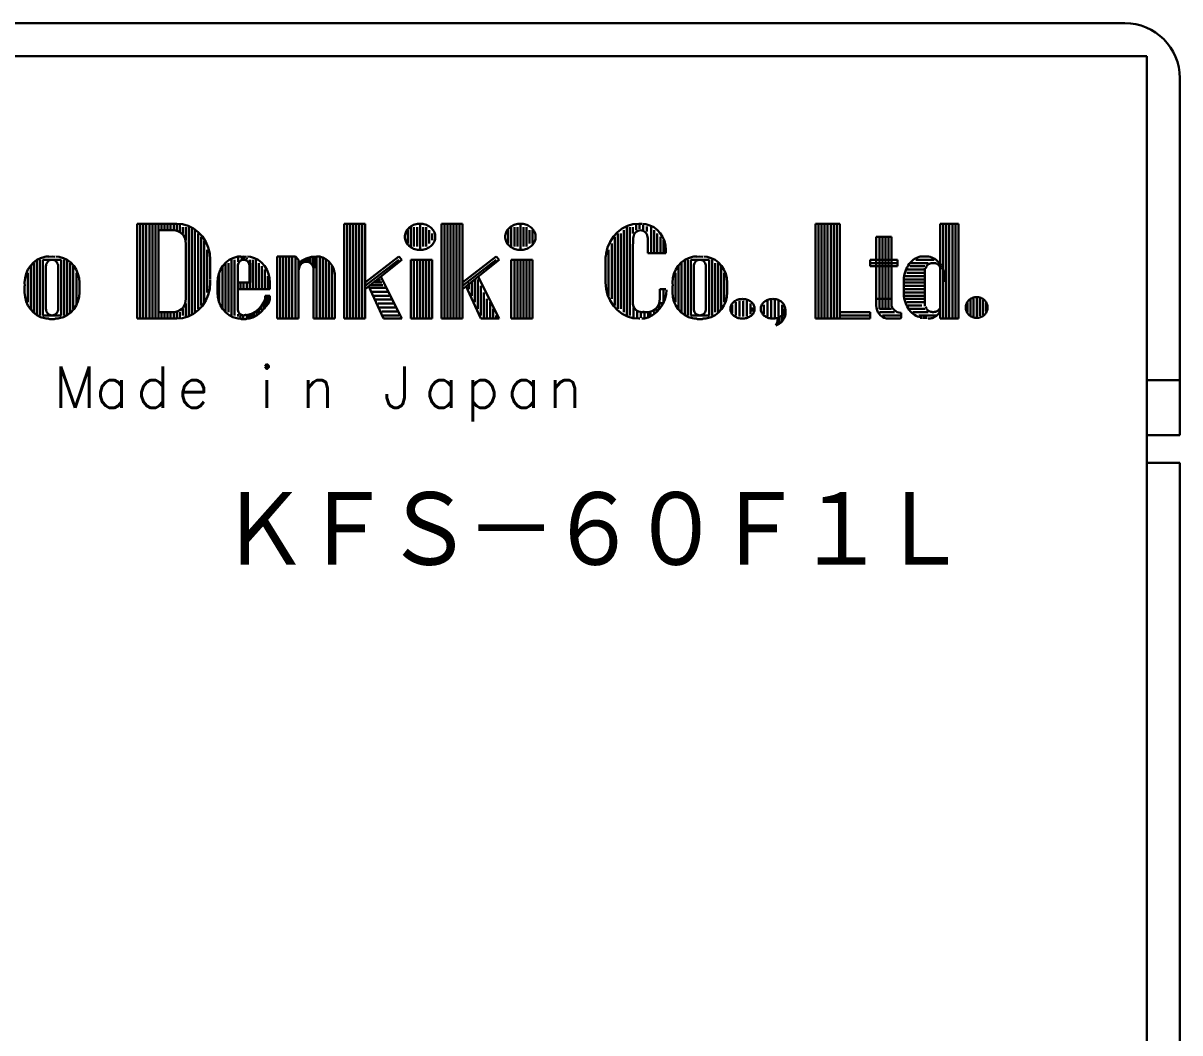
# Model space of a CAD drawing. Header units: millimetres. Extents: x 239 to 954, y 207 to 627.
# Drawn here: x 356.54 to 398.66, y 361.8 to 398.55 of the extents above; entities that cross this region are included whole.
import ezdxf

# ---------------------------------------------------------------- set-up
doc = ezdxf.new("R2010")
doc.units = ezdxf.units.MM
doc.layers.get('0').update_dxf_attribs({"lineweight": 30})
doc.styles.add('BIGFONT', font='txt.shx', dxfattribs={"bigfont": 'bigfont'})
doc.styles.get("Standard").update_dxf_attribs({"font": 'txt', "bigfont": 'extfont2.shx'})

# ---------------------------------------------------------------- blocks, each defined once
blk = doc.blocks.new('A$C21952419')
for p, q in [((2, 130), (158, 130)), ((1.2, 128.8), (158.8, 128.8)), ((158.8, 128.8), (158.8, 114)), ((160, 128), (160, 115)), ((122.0321, 122.6979), (122.8074, 122.6979)), ((122.0321, 119.2456), (122.0321, 122.6979)), ((122.1428, 122.6979), (122.1428, 119.2456)), ((122.2536, 122.6979), (122.2536, 119.2456)), ((122.3643, 122.6979), (122.3643, 119.2456)), ((122.4751, 122.6979), (122.4751, 119.2456)), ((122.5858, 122.6979), (122.5858, 119.2456)), ((122.6966, 122.6979), (122.6966, 119.2456)), ((122.8074, 122.6979), (122.8074, 119.2456)), ((122.8074, 122.6979), (123.3611, 122.6979)), ((122.9181, 122.6979), (122.9181, 122.4598)), ((123.0289, 122.6979), (123.0289, 122.4598)), ((123.1396, 122.6979), (123.1396, 122.4598)), ((123.2504, 122.6979), (123.2504, 122.4598)), ((123.339, 122.6979), (123.3833, 122.6979)), ((123.3611, 122.6979), (123.3611, 122.4598)), ((123.3833, 122.6979), (123.4055, 122.6979)), ((123.4719, 122.6979), (123.4719, 122.4598)), ((123.5827, 122.6503), (123.5827, 122.4122)), ((123.6934, 122.5789), (123.6934, 122.3408)), ((123.8042, 122.5789), (123.8042, 122.1027)), ((123.9149, 122.5789), (123.9149, 119.3646)), ((129.5636, 122.6979), (130.3389, 122.6979)), ((129.5636, 119.2456), (129.5636, 122.6979)), ((129.6744, 122.6979), (129.6744, 119.2456)), ((129.7851, 122.6979), (129.7851, 119.2456)), ((129.8959, 122.6979), (129.8959, 119.2456)), ((130.0066, 122.6979), (130.0066, 119.2456)), ((130.1174, 122.6979), (130.1174, 119.2456)), ((130.1174, 122.6979), (130.1174, 119.2456)), ((130.2281, 122.6979), (130.2281, 119.2456)), ((130.3389, 122.6979), (130.3389, 119.2456)), ((132.0003, 122.5789), (132.0003, 121.8646)), ((132.111, 122.5789), (132.111, 121.8646)), ((132.2218, 122.5789), (132.2218, 121.8646)), ((132.3325, 122.6979), (132.3325, 121.7455)), ((132.4433, 122.5789), (132.4433, 121.8646)), ((132.5541, 122.5789), (132.5541, 121.8646)), ((133.1079, 122.6979), (133.8832, 122.6979)), ((133.1079, 119.2456), (133.1079, 122.6979)), ((133.2186, 122.6979), (133.2186, 119.2456)), ((133.3294, 122.6979), (133.3294, 119.2456)), ((133.4401, 122.6979), (133.4401, 119.2456)), ((133.5509, 122.6979), (133.5509, 119.2456)), ((133.6616, 122.6979), (133.6616, 119.2456)), ((133.7724, 122.6979), (133.7724, 119.2456)), ((133.8832, 122.6979), (133.8832, 119.2456)), ((135.6553, 122.5789), (135.6553, 121.8646)), ((135.766, 122.5789), (135.766, 121.8646)), ((135.8768, 122.5789), (135.8768, 121.8646)), ((135.9876, 122.6979), (135.9876, 121.7455)), ((136.0983, 122.5789), (136.0983, 121.8646)), ((136.2091, 122.5789), (136.2091, 121.8646)), ((139.8641, 122.5789), (139.8641, 119.3646)), ((139.9749, 122.5789), (139.9749, 119.3646)), ((140.0856, 122.5789), (140.0856, 122.3408)), ((140.1964, 122.6503), (140.1964, 122.4598)), ((140.2952, 122.6979), (140.4049, 122.6979)), ((140.3293, 122.6503), (140.3293, 122.5074)), ((140.4622, 122.6503), (140.4622, 122.4598)), ((140.5951, 122.6027), (140.5951, 122.4122)), ((140.7502, 122.5789), (140.7502, 121.6265)), ((146.7311, 122.6979), (147.6172, 122.6979)), ((146.7311, 119.2456), (146.7311, 122.6979)), ((146.8419, 122.6979), (146.8419, 119.2456)), ((146.9526, 122.6979), (146.9526, 119.2456)), ((147.0634, 122.6979), (147.0634, 119.2456)), ((147.1741, 122.6979), (147.1741, 119.2456)), ((147.2849, 122.6979), (147.2849, 119.2456)), ((147.3956, 122.6979), (147.3956, 119.2456)), ((147.5064, 122.6979), (147.5064, 119.2456)), ((147.6172, 122.6979), (147.6172, 119.2456)), ((151.2722, 122.6979), (151.9367, 122.6979)), ((151.2722, 119.2456), (151.2722, 122.6979)), ((151.3829, 122.6979), (151.3829, 119.2456)), ((151.4937, 122.6979), (151.4937, 119.2456)), ((151.6044, 122.6979), (151.6044, 119.2456)), ((151.7152, 122.6979), (151.7152, 119.2456)), ((151.826, 122.6979), (151.826, 119.2456)), ((151.9367, 122.6979), (151.9367, 119.2456)), ((122.8074, 122.4598), (123.0289, 122.4598)), ((123.0289, 122.4598), (123.3611, 122.4598)), ((124.0257, 122.5074), (124.0257, 119.4122)), ((124.1365, 122.4598), (124.1365, 119.4837)), ((124.2472, 122.3408), (124.2472, 119.6027)), ((124.358, 122.2217), (124.358, 119.7218)), ((131.8895, 122.4598), (131.8895, 121.9836)), ((132.6648, 122.4598), (132.6648, 121.9836)), ((132.7756, 122.3408), (132.7756, 122.1027)), ((135.5445, 122.4598), (135.5445, 121.9836)), ((136.3198, 122.4598), (136.3198, 121.9836)), ((136.4306, 122.4598), (136.4306, 121.9836)), ((139.4211, 122.2217), (139.4211, 119.7218)), ((139.5318, 122.3408), (139.5318, 119.6027)), ((139.6426, 122.3408), (139.6426, 119.6027)), ((139.7533, 122.4598), (139.7533, 119.4837)), ((140.0978, 122.1741), (140.0758, 121.7455)), ((140.6242, 122.1741), (140.6242, 121.7455)), ((140.8609, 122.4598), (140.8609, 121.6265)), ((140.9717, 122.3408), (140.9717, 121.6265)), ((141.0824, 122.2217), (141.0824, 121.6265)), ((148.9463, 122.2217), (149.5, 122.2217)), ((148.9463, 119.9598), (148.9463, 122.2217)), ((149.057, 122.2217), (149.057, 119.6027)), ((149.1678, 122.2217), (149.1678, 119.6027)), ((149.2785, 122.2217), (149.2785, 119.6027)), ((149.3893, 122.2217), (149.3893, 119.6027)), ((149.5, 122.2217), (149.5, 119.9598)), ((123.8042, 121.9836), (123.8042, 120.0789)), ((124.4687, 122.0789), (124.4687, 121.9836)), ((124.4687, 121.9836), (124.4687, 119.8408)), ((124.5795, 121.7455), (124.5795, 120.1979)), ((139.1995, 121.7455), (139.1995, 120.0789)), ((139.3103, 121.9836), (139.3103, 119.9598)), ((140.0758, 121.7455), (140.0758, 120.0789)), ((140.6242, 121.7455), (140.6242, 121.6265)), ((141.1932, 122.1027), (141.1932, 121.6265)), ((141.2822, 121.7455), (141.2822, 121.6265)), ((118.377, 121.3884), (118.377, 119.3646)), ((118.4878, 121.3884), (118.4878, 119.3646)), ((118.5986, 121.3884), (119.2631, 121.3884)), ((118.5986, 121.3884), (118.5986, 119.3646)), ((118.7093, 121.5074), (118.82, 121.5074)), ((119.2631, 121.3884), (119.2631, 119.3646)), ((119.3739, 121.3884), (119.3739, 121.2694)), ((119.4846, 121.3884), (119.4846, 119.3646)), ((124.6902, 121.3884), (124.6902, 121.2694)), ((125.4656, 121.3884), (125.4656, 119.3646)), ((125.5763, 121.3884), (125.5763, 119.3646)), ((125.6969, 121.5074), (125.8028, 121.5074)), ((125.7092, 121.4598), (125.7092, 121.317)), ((125.8421, 121.4598), (125.8421, 121.4122)), ((125.9307, 121.4598), (125.9307, 121.4122)), ((126.0193, 121.4598), (126.0193, 121.4122)), ((126.1301, 121.3884), (126.1301, 121.2694)), ((126.2409, 121.3884), (126.2409, 120.317)), ((126.3516, 121.3884), (126.3516, 120.317)), ((127.1269, 121.5074), (127.1269, 119.2455)), ((127.7914, 121.5074), (127.1269, 121.5074)), ((127.2377, 121.5074), (127.2377, 119.2456)), ((127.3484, 121.5074), (127.3484, 119.2456)), ((127.4592, 121.5074), (127.4592, 119.2456)), ((127.57, 121.5074), (127.57, 119.2456)), ((127.6807, 121.5074), (127.6807, 119.2456)), ((127.9022, 121.3884), (127.7914, 121.5074)), ((127.7915, 121.5074), (127.7915, 119.2456)), ((127.9022, 119.2455), (127.9022, 121.3884)), ((128.013, 121.3408), (128.013, 121.2694)), ((128.0573, 121.3646), (128.0573, 121.2694)), ((128.1237, 121.3884), (128.1237, 121.317)), ((128.1902, 121.436), (128.1902, 121.317)), ((128.2567, 121.4598), (128.2567, 121.317)), ((128.3231, 121.4598), (128.3231, 121.2932)), ((128.4117, 121.4836), (128.4117, 121.1979)), ((128.4782, 121.4836), (128.4782, 121.0789)), ((128.5668, 121.5074), (128.5668, 121.1503)), ((128.6775, 121.5074), (128.7883, 121.4598)), ((128.6775, 121.4836), (128.6775, 121.1503)), ((128.7883, 121.436), (128.7883, 121.1265)), ((128.8991, 121.3884), (128.8991, 121.1503)), ((130.3389, 120.5551), (131.5572, 121.5075)), ((130.3389, 120.317), (131.668, 121.3884)), ((131.5572, 121.3884), (130.3389, 120.436)), ((131.668, 121.3884), (131.5572, 121.5075)), ((132.0003, 121.3884), (132.7756, 121.3884)), ((132.0003, 119.2456), (132.0003, 121.3884)), ((132.111, 121.3884), (132.111, 119.2456)), ((132.2218, 121.3884), (132.2218, 119.2456)), ((132.3325, 121.3884), (132.3325, 119.2456)), ((132.4433, 121.3884), (132.4433, 119.2456)), ((132.5541, 121.3884), (132.5541, 119.2456)), ((132.6648, 121.3884), (132.6648, 119.2456)), ((132.7756, 121.3884), (132.7756, 119.2456)), ((133.8832, 120.5551), (135.1015, 121.5075)), ((133.8832, 120.317), (135.2123, 121.3884)), ((135.1015, 121.3884), (133.8832, 120.436)), ((135.2123, 121.3884), (135.1015, 121.5075)), ((135.6553, 121.3884), (136.4306, 121.3884)), ((135.6553, 119.2456), (135.6553, 121.3884)), ((135.766, 121.3884), (135.766, 119.2456)), ((135.8768, 121.3884), (135.8768, 119.2456)), ((135.9876, 121.3884), (135.9876, 119.2456)), ((136.0983, 121.3884), (136.0983, 119.2456)), ((136.2091, 121.3884), (136.2091, 119.2456)), ((136.3198, 121.3884), (136.3198, 119.2456)), ((136.4306, 121.3884), (136.4306, 119.2456)), ((139.0888, 121.5075), (139.0888, 120.5551)), ((140.6242, 121.6265), (141.2822, 121.6265)), ((141.9685, 121.3884), (141.9685, 119.3646)), ((142.0793, 121.3884), (142.0793, 119.3646)), ((142.19, 121.3884), (142.19, 119.3646)), ((142.19, 121.3884), (142.8546, 121.3884)), ((142.3008, 121.5074), (142.4115, 121.5074)), ((142.8546, 121.3884), (142.8546, 119.3646)), ((142.9653, 121.3884), (142.9653, 119.3646)), ((148.7247, 121.3884), (149.7216, 121.3884)), ((148.7247, 121.1503), (148.7247, 121.3884)), ((149.7216, 121.3884), (149.7216, 121.1503)), ((150.3861, 121.3884), (151.0507, 121.3884)), ((150.5412, 121.5074), (150.8291, 121.5074)), ((118.0448, 120.9122), (118.0448, 119.8408)), ((118.1555, 121.1503), (118.1555, 119.6027)), ((118.2663, 121.2694), (118.2663, 119.4837)), ((118.7093, 121.1503), (118.7093, 119.6026)), ((119.1523, 121.1503), (119.1523, 119.6026)), ((119.3739, 121.2694), (119.3739, 119.3646)), ((119.5954, 121.2694), (119.5954, 119.4837)), ((119.7061, 121.1503), (119.7061, 119.6027)), ((119.8169, 120.9122), (119.8169, 119.7218)), ((124.6902, 121.2694), (124.6902, 120.6741)), ((125.0225, 120.9122), (125.0225, 119.8408)), ((125.1333, 121.1503), (125.1333, 119.6027)), ((125.244, 121.2694), (125.244, 119.4837)), ((125.3548, 121.2694), (125.3548, 119.4837)), ((125.6969, 121.1503), (125.6969, 119.6026)), ((126.1203, 121.1503), (126.1203, 120.555)), ((126.1523, 121.2694), (126.1523, 120.5551)), ((126.4624, 121.2694), (126.4624, 120.317)), ((126.5731, 121.1503), (126.5731, 120.317)), ((126.6839, 121.0313), (126.6839, 120.317)), ((127.9022, 121.2455), (127.9244, 121.2694)), ((127.9244, 121.0551), (127.9022, 120.9598)), ((127.9687, 121.2932), (127.9687, 121.1979)), ((128.456, 121.0312), (128.456, 120.8884)), ((128.456, 119.2455), (128.456, 120.9122)), ((128.5668, 121.1503), (128.5668, 119.2456)), ((128.6775, 121.1503), (128.6775, 119.2456)), ((128.7883, 121.1503), (128.7883, 119.2456)), ((128.8991, 121.1503), (128.8991, 119.2456)), ((129.0098, 121.2932), (129.0098, 121.1503)), ((129.0098, 121.1503), (129.0098, 119.2456)), ((129.1206, 121.1503), (129.1206, 119.2456)), ((129.2313, 119.2455), (129.2313, 120.9122)), ((141.6362, 120.9122), (141.6362, 119.8408)), ((141.747, 121.1503), (141.747, 119.6027)), ((141.8577, 121.2694), (141.8577, 119.4837)), ((142.3008, 121.1503), (142.3008, 119.6026)), ((142.7438, 121.1503), (142.7438, 119.6026)), ((143.0761, 121.2694), (143.0761, 119.4837)), ((143.1868, 121.2694), (143.1868, 119.4837)), ((143.2976, 121.1503), (143.2976, 119.6027)), ((143.4084, 120.9122), (143.4084, 119.8408)), ((148.7247, 121.2694), (149.7216, 121.2694)), ((149.7216, 121.1503), (148.7247, 121.1503)), ((150.0538, 121.0313), (150.7184, 121.0313)), ((150.0538, 120.9122), (150.7184, 120.9122)), ((150.1646, 121.2694), (150.8291, 121.2694)), ((150.1646, 121.1503), (150.7184, 121.1503)), ((150.7184, 121.0758), (150.7184, 119.6988)), ((151.2722, 121.0758), (151.2722, 119.6988)), ((119.9276, 120.555), (119.9276, 120.1979)), ((125.6969, 120.555), (126.1203, 120.555)), ((125.7978, 120.5551), (125.7978, 120.317)), ((125.9086, 120.5551), (125.9086, 120.317)), ((126.0193, 120.5551), (126.0193, 120.317)), ((126.1301, 120.5551), (126.1301, 120.317)), ((126.7946, 120.7932), (126.7946, 120.317)), ((126.8611, 120.555), (126.8611, 120.3169)), ((130.6712, 120.5551), (130.937, 120.5551)), ((130.7598, 120.6503), (130.8927, 120.6503)), ((131.668, 119.2456), (130.8927, 120.7932)), ((134.1047, 120.5551), (134.1047, 120.317)), ((134.2154, 120.5551), (134.2154, 120.0789)), ((134.3262, 120.6741), (134.3262, 119.8408)), ((135.2123, 119.2456), (134.437, 120.7932)), ((134.437, 120.6741), (134.437, 119.6027)), ((143.5191, 120.555), (143.5191, 120.1979)), ((149.9431, 120.6741), (150.7184, 120.6741)), ((149.9431, 120.5551), (149.9431, 120.1979)), ((149.9431, 120.5551), (150.7184, 120.5551)), ((149.9874, 120.7932), (150.6962, 120.7932)), ((151.4937, 120.5789), (151.4937, 120.2456)), ((117.934, 120.436), (117.934, 120.1979)), ((123.8042, 120.0789), (123.8042, 119.9598)), ((124.9561, 120.436), (124.9561, 120.1979)), ((125.6969, 120.3169), (126.8611, 120.3169)), ((126.6918, 120.0788), (126.6918, 119.936)), ((126.6918, 120.0788), (126.7764, 120.0788)), ((126.7282, 120.0789), (126.7282, 119.7456)), ((126.7553, 120.0788), (126.8611, 120.0788)), ((126.8168, 120.0789), (126.8168, 119.8408)), ((126.8611, 120.0788), (126.8611, 120.0312)), ((130.4497, 120.436), (131.0035, 119.2456)), ((130.494, 120.4598), (130.9813, 120.4598)), ((130.494, 120.3646), (131.0699, 120.3646)), ((130.5826, 120.2217), (131.1585, 120.2217)), ((130.6269, 120.0789), (131.2028, 120.0789)), ((133.994, 120.436), (134.5478, 119.2456)), ((134.5477, 120.436), (134.5477, 119.3646)), ((134.6585, 120.1979), (134.6585, 119.2456)), ((140.0758, 120.0789), (140.0758, 119.8408)), ((141.0629, 120.317), (141.2822, 120.317)), ((141.0629, 120.317), (141.0629, 119.9599)), ((141.1932, 120.317), (141.1932, 119.8408)), ((141.5255, 120.436), (141.5255, 120.1979)), ((149.9431, 120.436), (150.7184, 120.436)), ((149.9431, 120.317), (150.7184, 120.317)), ((149.9431, 120.1979), (150.7184, 120.1979)), ((149.9431, 120.0789), (150.7184, 120.0789)), ((123.8042, 119.7932), (123.8042, 119.317)), ((126.551, 119.6979), (126.551, 119.5551)), ((126.6396, 119.8408), (126.6396, 119.6027)), ((126.8188, 119.7931), (126.6494, 119.6026)), ((126.8611, 119.936), (126.8188, 119.7931)), ((126.8611, 120.0312), (126.8611, 119.936)), ((130.7155, 119.936), (131.2914, 119.936)), ((130.8041, 119.7932), (131.38, 119.7932)), ((130.8484, 119.6503), (131.4243, 119.6503)), ((134.7692, 119.9598), (134.7692, 119.2456)), ((134.88, 119.8408), (134.88, 119.2456)), ((140.1078, 119.6503), (140.1078, 119.2932)), ((141.0381, 119.7456), (141.0381, 119.6027)), ((141.1267, 119.8408), (141.1267, 119.7456)), ((143.6963, 119.7456), (143.6963, 119.4599)), ((143.8292, 119.8408), (143.8292, 119.3646)), ((143.9621, 119.8884), (143.9621, 119.317)), ((144.0951, 119.8884), (144.0951, 119.317)), ((144.228, 119.8884), (144.228, 119.317)), ((144.3609, 119.7932), (144.3609, 119.4122)), ((144.4495, 119.6503), (144.4495, 119.5075)), ((144.8482, 119.7456), (144.8482, 119.4122)), ((144.9811, 119.8884), (144.9811, 119.317)), ((145.114, 119.936), (145.114, 119.2694)), ((145.2469, 119.936), (145.2469, 119.2694)), ((145.3798, 119.8884), (145.3798, 119.317)), ((145.5128, 119.7456), (145.5128, 119.1741)), ((149.5, 119.9598), (148.9463, 119.9598)), ((148.9463, 119.9598), (148.9463, 119.7218)), ((149.5, 119.9598), (149.5, 119.7218)), ((150.0095, 119.9598), (150.076, 119.9598)), ((150.0538, 119.9598), (150.7184, 119.9598)), ((150.0538, 119.8408), (150.7184, 119.8408)), ((150.0981, 119.7218), (150.1867, 119.7218)), ((150.1646, 119.7218), (150.6076, 119.7218)), ((152.269, 119.817), (152.269, 119.6979)), ((152.269, 119.7218), (152.269, 119.6027)), ((152.3798, 119.9598), (152.3798, 119.3646)), ((152.4905, 119.9598), (152.4905, 119.3646)), ((152.6013, 120.0075), (152.6013, 119.9598)), ((152.6013, 119.9598), (152.6013, 119.3646)), ((152.712, 119.9598), (152.712, 119.3646)), ((152.8228, 119.9122), (152.8228, 119.8408)), ((152.8228, 119.8408), (152.8228, 119.4837)), ((152.9335, 119.817), (152.9335, 119.7218)), ((152.9335, 119.7218), (152.9335, 119.6027)), ((118.5986, 119.3646), (119.2631, 119.3646)), ((118.7093, 119.2455), (118.82, 119.2455)), ((119.0416, 119.2455), (119.1523, 119.2455)), ((122.8074, 119.2456), (122.0321, 119.2456)), ((122.8074, 119.4837), (123.0289, 119.4837)), ((122.8074, 119.2456), (123.3611, 119.2456)), ((122.9181, 119.4837), (122.9181, 119.2456)), ((123.0289, 119.4837), (123.3611, 119.4837)), ((123.0289, 119.4837), (123.0289, 119.2456)), ((123.1396, 119.4837), (123.1396, 119.2456)), ((123.2504, 119.4837), (123.2504, 119.2456)), ((123.3611, 119.4837), (123.3611, 119.2456)), ((123.3611, 119.2456), (123.4719, 119.2456)), ((123.4719, 119.4837), (123.4719, 119.2456)), ((123.5827, 119.4837), (123.5827, 119.3646)), ((123.5827, 119.3646), (123.5827, 119.2694)), ((123.6934, 119.6027), (123.6934, 119.3646)), ((125.6969, 119.2455), (125.8028, 119.2455)), ((125.7092, 119.4122), (125.7092, 119.317)), ((125.7978, 119.3646), (125.7978, 119.2694)), ((125.8864, 119.3646), (125.8864, 119.2218)), ((126.0144, 119.2455), (126.1203, 119.2455)), ((126.0193, 119.3646), (126.0193, 119.2694)), ((126.1079, 119.3646), (126.1079, 119.2694)), ((126.1966, 119.4122), (126.1966, 119.2694)), ((126.2852, 119.4599), (126.2852, 119.317)), ((126.3738, 119.5075), (126.3738, 119.3646)), ((126.4624, 119.6027), (126.4624, 119.4599)), ((127.1269, 119.2455), (127.9022, 119.2455)), ((129.2313, 119.2455), (128.456, 119.2455)), ((130.3389, 119.2456), (129.5636, 119.2456)), ((130.937, 119.5075), (131.5129, 119.5075)), ((130.9813, 119.3646), (131.5572, 119.3646)), ((131.0035, 119.2456), (131.668, 119.2456)), ((132.7756, 119.2456), (132.0003, 119.2456)), ((133.8832, 119.2456), (133.1079, 119.2456)), ((134.5478, 119.2456), (135.2123, 119.2456)), ((134.9907, 119.6027), (134.9907, 119.2456)), ((135.1015, 119.3646), (135.1015, 119.2456)), ((136.4306, 119.2456), (135.6553, 119.2456)), ((140.2407, 119.5075), (140.2407, 119.2694)), ((140.3736, 119.4599), (140.3736, 119.2694)), ((140.4049, 119.4837), (140.6242, 119.4837)), ((140.4049, 119.2456), (140.5145, 119.2456)), ((140.5065, 119.4599), (140.5065, 119.2694)), ((140.6394, 119.4599), (140.6394, 119.317)), ((140.728, 119.4599), (140.728, 119.3646)), ((140.8609, 119.5075), (140.8609, 119.4122)), ((140.9495, 119.6027), (140.9495, 119.5075)), ((142.19, 119.3646), (142.8546, 119.3646)), ((142.3008, 119.2455), (142.4115, 119.2455)), ((142.6331, 119.2455), (142.7438, 119.2455)), ((145.4242, 119.317), (145.4242, 119.0789)), ((145.6014, 119.6027), (145.6014, 119.317)), ((147.6172, 119.2456), (146.7311, 119.2456)), ((147.6172, 119.4837), (148.7247, 119.4837)), ((147.6172, 119.2456), (147.6172, 119.4837)), ((147.6172, 119.3646), (148.7247, 119.3646)), ((148.7247, 119.2456), (147.6172, 119.2456)), ((148.7247, 119.4837), (148.7247, 119.2456)), ((149.057, 119.6027), (149.5, 119.6027)), ((149.057, 119.4837), (149.6108, 119.4837)), ((149.1678, 119.3646), (149.8323, 119.3646)), ((149.3893, 119.2456), (149.8323, 119.2456)), ((149.8323, 119.4599), (149.8545, 119.4599)), ((149.8545, 119.2694), (149.8323, 119.2456)), ((149.8545, 119.4599), (149.8545, 119.2694)), ((150.1646, 119.6027), (150.7184, 119.6027)), ((150.2754, 119.4837), (150.8291, 119.4837)), ((150.4969, 119.3646), (151.1393, 119.3646)), ((150.5412, 119.2694), (150.6076, 119.2694)), ((151.9367, 119.2456), (151.2722, 119.2456)), ((152.269, 119.6027), (152.269, 119.4837)), ((152.4905, 119.3646), (152.4905, 119.317)), ((152.6013, 119.3646), (152.6013, 119.317)), ((152.712, 119.3646), (152.712, 119.3408)), ((152.8228, 119.4837), (152.8228, 119.4122)), ((152.8228, 119.4122), (152.8228, 119.3884)), ((152.9335, 119.6027), (152.9335, 119.5075)), ((160, 117), (158.8, 117)), ((160, 115), (158.8, 115)), ((160, 114), (158.8, 114)), ((158.8, 114), (160, 114)), ((158.8, 0), (158.8, 114)), ((160, 114), (160, 0))]:
    blk.add_line(p, q)
for points in [[(124.6902, 121.3884), (124.6717, 121.6158), (124.6168, 121.8363), (124.527, 122.0431), (124.4052, 122.2301), (124.255, 122.3915), (124.0811, 122.5225), (123.8886, 122.6189), (123.6835, 122.678), (123.4719, 122.6979), (123.4082, 122.6961)], [(132.8864, 122.2217), (132.8843, 122.2632), (132.878, 122.3044), (132.8675, 122.345), (132.853, 122.3846), (132.8345, 122.423), (132.8122, 122.4598), (132.7863, 122.4948), (132.7568, 122.5278), (132.7242, 122.5584), (132.6886, 122.5865), (132.6502, 122.6118), (132.6095, 122.6341), (132.5666, 122.6533), (132.522, 122.6692), (132.4759, 122.6817), (132.4288, 122.6907), (132.3809, 122.6961), (132.3326, 122.6979), (132.2843, 122.6961), (132.2364, 122.6907), (132.1893, 122.6817), (132.1432, 122.6692), (132.0986, 122.6533), (132.0557, 122.6341), (132.015, 122.6118), (131.9766, 122.5865), (131.941, 122.5584), (131.9084, 122.5278), (131.8789, 122.4948), (131.853, 122.4598), (131.8307, 122.423), (131.8122, 122.3846), (131.7977, 122.345), (131.7872, 122.3044), (131.7809, 122.2632), (131.7788, 122.2217), (131.7809, 122.1802), (131.7872, 122.139), (131.7977, 122.0985), (131.8122, 122.0588), (131.8307, 122.0205), (131.853, 121.9836), (131.8789, 121.9486), (131.9084, 121.9156), (131.941, 121.885), (131.9766, 121.8569), (132.015, 121.8317), (132.0557, 121.8093), (132.0986, 121.7902), (132.1432, 121.7743), (132.1893, 121.7618), (132.2364, 121.7528), (132.2843, 121.7474), (132.3326, 121.7455), (132.3809, 121.7474), (132.4288, 121.7528), (132.4759, 121.7618), (132.522, 121.7743), (132.5666, 121.7902), (132.6095, 121.8093), (132.6502, 121.8317), (132.6886, 121.8569), (132.7242, 121.885), (132.7568, 121.9156), (132.7863, 121.9486), (132.8122, 121.9836), (132.8345, 122.0205), (132.853, 122.0588), (132.8675, 122.0985), (132.878, 122.139), (132.8843, 122.1802), (132.8864, 122.2217)], [(136.5414, 122.2217), (136.5393, 122.2632), (136.533, 122.3044), (136.5225, 122.345), (136.508, 122.3846), (136.4895, 122.423), (136.4672, 122.4598), (136.4413, 122.4948), (136.4118, 122.5278), (136.3792, 122.5584), (136.3436, 122.5865), (136.3052, 122.6118), (136.2645, 122.6341), (136.2216, 122.6533), (136.177, 122.6692), (136.1309, 122.6817), (136.0838, 122.6907), (136.0359, 122.6961), (135.9876, 122.6979), (135.9393, 122.6961), (135.8914, 122.6907), (135.8443, 122.6817), (135.7982, 122.6692), (135.7536, 122.6533), (135.7107, 122.6341), (135.67, 122.6118), (135.6316, 122.5865), (135.596, 122.5584), (135.5634, 122.5278), (135.5339, 122.4948), (135.508, 122.4598), (135.4857, 122.423), (135.4672, 122.3846), (135.4527, 122.345), (135.4422, 122.3044), (135.4359, 122.2632), (135.4338, 122.2217), (135.4359, 122.1802), (135.4422, 122.139), (135.4527, 122.0985), (135.4672, 122.0588), (135.4857, 122.0205), (135.508, 121.9836), (135.5339, 121.9486), (135.5634, 121.9156), (135.596, 121.885), (135.6316, 121.8569), (135.67, 121.8317), (135.7107, 121.8093), (135.7536, 121.7902), (135.7982, 121.7743), (135.8443, 121.7618), (135.8914, 121.7528), (135.9393, 121.7474), (135.9876, 121.7455), (136.0359, 121.7474), (136.0838, 121.7528), (136.1309, 121.7618), (136.177, 121.7743), (136.2216, 121.7902), (136.2645, 121.8093), (136.3052, 121.8317), (136.3436, 121.8569), (136.3792, 121.885), (136.4118, 121.9156), (136.4413, 121.9486), (136.4672, 121.9836), (136.4895, 122.0205), (136.508, 122.0588), (136.5225, 122.0985), (136.533, 122.139), (136.5393, 122.1802), (136.5414, 122.2217)], [(140.2952, 122.6979), (140.0857, 122.678), (139.8826, 122.6189), (139.692, 122.5225), (139.5197, 122.3915), (139.371, 122.2301), (139.2504, 122.0432), (139.1616, 121.8363), (139.1071, 121.6158), (139.0934, 121.5025)], [(141.2822, 121.7455), (141.2689, 121.9109), (141.2293, 122.0713), (141.1647, 122.2217), (141.077, 122.3577), (140.9688, 122.4751), (140.8435, 122.5703), (140.7049, 122.6405), (140.5572, 122.6834), (140.4355, 122.6973)], [(123.8042, 121.9836), (123.7974, 122.0663), (123.7775, 122.1465), (123.7448, 122.2217), (123.7005, 122.2897), (123.6459, 122.3484), (123.5827, 122.396), (123.5127, 122.4311), (123.4381, 122.4526), (123.3611, 122.4598)], [(140.6242, 122.1741), (140.6202, 122.2237), (140.6083, 122.2718), (140.5889, 122.317), (140.5626, 122.3577), (140.5302, 122.393), (140.4926, 122.4215), (140.451, 122.4426), (140.4067, 122.4555), (140.361, 122.4598), (140.3153, 122.4555), (140.271, 122.4426), (140.2294, 122.4215), (140.1918, 122.393), (140.1593, 122.3577), (140.133, 122.317), (140.1137, 122.2718), (140.1018, 122.2237), (140.0978, 122.1741)], [(118.7121, 121.5003), (118.6662, 121.4929), (118.517, 121.45), (118.377, 121.3798), (118.2505, 121.2846), (118.1413, 121.1672), (118.0527, 121.0312), (117.9874, 120.8808), (117.9475, 120.7204), (117.934, 120.555), (117.9406, 120.439)], [(119.1523, 121.1503), (119.1489, 121.1916), (119.139, 121.2317), (119.1226, 121.2693), (119.1005, 121.3033), (119.0732, 121.3326), (119.0416, 121.3564), (119.0066, 121.374), (118.9693, 121.3847), (118.9308, 121.3884), (118.8923, 121.3847), (118.855, 121.374), (118.82, 121.3564), (118.7884, 121.3326), (118.7611, 121.3033), (118.739, 121.2693), (118.7226, 121.2317), (118.7127, 121.1916), (118.7093, 121.1503)], [(119.0348, 121.4986), (118.9308, 121.5074), (118.8154, 121.4965)], [(119.9276, 120.555), (119.9141, 120.7204), (119.8742, 120.8808), (119.8089, 121.0312), (119.7203, 121.1672), (119.6111, 121.2846), (119.4846, 121.3798), (119.3446, 121.45), (119.1954, 121.4929), (119.0725, 121.5068)], [(125.6996, 121.5003), (125.6557, 121.4929), (125.5132, 121.45), (125.3794, 121.3798), (125.2585, 121.2846), (125.1542, 121.1672), (125.0695, 121.0312), (125.0072, 120.8808), (124.969, 120.7204), (124.9561, 120.555), (124.9624, 120.439)], [(126.1203, 121.1503), (126.117, 121.1916), (126.1075, 121.2317), (126.0919, 121.2693), (126.0707, 121.3033), (126.0447, 121.3326), (126.0144, 121.3564), (125.981, 121.374), (125.9453, 121.3847), (125.9086, 121.3884), (125.8719, 121.3847), (125.8362, 121.374), (125.8028, 121.3564), (125.7725, 121.3326), (125.7465, 121.3033), (125.7253, 121.2693), (125.7097, 121.2317), (125.7002, 121.1916), (125.6969, 121.1503)], [(126.0079, 121.4986), (125.9086, 121.5074), (125.7983, 121.4965)], [(126.8611, 120.555), (126.8482, 120.7204), (126.81, 120.8808), (126.7477, 121.0312), (126.663, 121.1672), (126.5587, 121.2846), (126.4378, 121.3798), (126.304, 121.45), (126.1615, 121.4929), (126.044, 121.5068)], [(128.6825, 121.5009), (128.5668, 121.5074), (128.3744, 121.4893), (128.1879, 121.4356), (128.013, 121.3479), (127.9157, 121.28)], [(128.456, 121.0312), (128.452, 121.0808), (128.44, 121.1289), (128.4204, 121.1741), (128.3938, 121.2149), (128.361, 121.2501), (128.3231, 121.2786), (128.2811, 121.2997), (128.2363, 121.3126), (128.1902, 121.3169), (128.144, 121.3126), (128.0993, 121.2997), (128.0573, 121.2786), (128.0193, 121.2501), (127.9865, 121.2149), (127.96, 121.1741), (127.9404, 121.1289), (127.9284, 121.0808), (127.9263, 121.066)], [(129.2313, 120.7931), (129.2212, 120.9171), (129.1912, 121.0374), (129.1423, 121.1503), (129.0758, 121.2523), (128.9939, 121.3403), (128.899, 121.4117), (128.794, 121.4643), (128.6935, 121.4943)], [(142.3036, 121.5003), (142.2577, 121.4929), (142.1085, 121.45), (141.9685, 121.3798), (141.842, 121.2846), (141.7328, 121.1672), (141.6442, 121.0312), (141.5789, 120.8808), (141.539, 120.7204), (141.5255, 120.555), (141.5321, 120.439)], [(142.7438, 121.1503), (142.7404, 121.1916), (142.7305, 121.2317), (142.7141, 121.2693), (142.692, 121.3033), (142.6647, 121.3326), (142.6331, 121.3564), (142.5981, 121.374), (142.5608, 121.3847), (142.5223, 121.3884), (142.4838, 121.3847), (142.4465, 121.374), (142.4115, 121.3564), (142.3799, 121.3326), (142.3526, 121.3033), (142.3305, 121.2693), (142.3141, 121.2317), (142.3042, 121.1916), (142.3008, 121.1503)], [(142.6263, 121.4986), (142.5223, 121.5074), (142.4069, 121.4965)], [(143.5191, 120.555), (143.5056, 120.7204), (143.4657, 120.8808), (143.4004, 121.0312), (143.3118, 121.1672), (143.2026, 121.2846), (143.0761, 121.3798), (142.9361, 121.45), (142.7869, 121.4929), (142.664, 121.5068)], [(150.5461, 121.5005), (150.5105, 121.4933), (150.4521, 121.4758), (150.3949, 121.4514), (150.3396, 121.4205), (150.2864, 121.383), (150.2359, 121.3395), (150.1884, 121.2902), (150.1442, 121.2355), (150.1037, 121.1757), (150.0673, 121.1115), (150.0351, 121.0432), (150.0074, 120.9713), (149.9845, 120.8965), (149.9665, 120.8192), (149.9535, 120.7401), (149.9457, 120.6598), (149.9431, 120.5789), (149.9457, 120.498), (149.9482, 120.4657)], [(151.4715, 120.5789), (151.4689, 120.6598), (151.4611, 120.7401), (151.4481, 120.8192), (151.4301, 120.8965), (151.4072, 120.9713), (151.3795, 121.0432), (151.3474, 121.1115), (151.3109, 121.1757), (151.2704, 121.2355), (151.2262, 121.2902), (151.1787, 121.3395), (151.1282, 121.383), (151.075, 121.4205), (151.0197, 121.4514), (150.9626, 121.4758), (150.9041, 121.4933), (150.8447, 121.5039), (150.8088, 121.5069)], [(151.2722, 121.0758), (151.2712, 121.0926), (151.2683, 121.1094), (151.2634, 121.1259), (151.2566, 121.142), (151.248, 121.1576), (151.2376, 121.1726), (151.2255, 121.1868), (151.2117, 121.2003), (151.1965, 121.2127), (151.1799, 121.2241), (151.162, 121.2344), (151.143, 121.2435), (151.123, 121.2513), (151.1021, 121.2577), (151.0807, 121.2628), (151.0587, 121.2665), (151.0363, 121.2686), (151.0138, 121.2694), (150.9912, 121.2686), (150.9689, 121.2665), (150.9469, 121.2628), (150.9254, 121.2577), (150.9046, 121.2513), (150.8845, 121.2435), (150.8655, 121.2344), (150.8476, 121.2241), (150.831, 121.2127), (150.8158, 121.2003), (150.8021, 121.1868), (150.79, 121.1726), (150.7795, 121.1576), (150.7709, 121.142), (150.7641, 121.1259), (150.7592, 121.1094), (150.7563, 121.0926), (150.7553, 121.0758)], [(123.4719, 119.2456), (123.6835, 119.2655), (123.8886, 119.3245), (124.0811, 119.421), (124.255, 119.552), (124.4052, 119.7134), (124.527, 119.9003), (124.6168, 120.1072), (124.6717, 120.3277), (124.6902, 120.5551), (124.6873, 120.6464)], [(139.0888, 120.5551), (139.1071, 120.3277), (139.1616, 120.1072), (139.2504, 119.9003), (139.371, 119.7134), (139.5197, 119.552), (139.692, 119.421), (139.8826, 119.3246), (140.0857, 119.2655), (140.2952, 119.2456), (140.3373, 119.2464)], [(117.934, 120.1979), (117.9475, 120.0325), (117.9874, 119.8721), (118.0527, 119.7217), (118.1413, 119.5857), (118.2505, 119.4683), (118.377, 119.3731), (118.517, 119.3029), (118.6662, 119.26), (118.7582, 119.2478)], [(119.1495, 119.2526), (119.1954, 119.26), (119.3446, 119.3029), (119.4846, 119.3731), (119.6111, 119.4683), (119.7203, 119.5857), (119.8089, 119.7217), (119.8742, 119.8721), (119.9141, 120.0325), (119.9276, 120.1979)], [(124.9561, 120.1979), (124.969, 120.0325), (125.0072, 119.8721), (125.0695, 119.7217), (125.1542, 119.5857), (125.2585, 119.4683), (125.3794, 119.3731), (125.5132, 119.3029), (125.6557, 119.26), (125.7437, 119.2478)], [(140.505, 119.2457), (140.6403, 119.2878), (140.7997, 119.3685), (140.9437, 119.478), (141.0681, 119.613), (141.169, 119.7694), (141.2433, 119.9424), (141.2888, 120.1268), (141.304, 120.2979)], [(141.5255, 120.1979), (141.539, 120.0325), (141.5789, 119.8721), (141.6442, 119.7217), (141.7328, 119.5857), (141.842, 119.4683), (141.9685, 119.3731), (142.1085, 119.3029), (142.2577, 119.26), (142.3497, 119.2478)], [(142.741, 119.2526), (142.7869, 119.26), (142.9361, 119.3029), (143.0761, 119.3731), (143.2026, 119.4683), (143.3118, 119.5857), (143.4004, 119.7217), (143.4657, 119.8721), (143.5056, 120.0325), (143.5191, 120.1979)], [(149.9431, 120.2217), (149.9457, 120.1408), (149.9535, 120.0605), (149.9665, 119.9814), (149.9845, 119.9042), (150.0074, 119.8293), (150.0351, 119.7575), (150.0673, 119.6891), (150.1037, 119.6249), (150.1442, 119.5652), (150.1884, 119.5105), (150.2359, 119.4611), (150.2864, 119.4176), (150.3396, 119.3802), (150.3949, 119.3492), (150.4521, 119.3248), (150.5105, 119.3073), (150.5699, 119.2967), (150.5819, 119.2955)], [(123.3611, 119.4837), (123.4381, 119.4909), (123.5127, 119.5124), (123.5827, 119.5475), (123.6459, 119.5951), (123.7005, 119.6538), (123.7448, 119.7218), (123.7775, 119.797), (123.7974, 119.8772), (123.8042, 119.9598)], [(126.0118, 119.3717), (126.0556, 119.379), (126.1982, 119.422), (126.3319, 119.4922), (126.4528, 119.5874), (126.5572, 119.7047), (126.6418, 119.8407), (126.7042, 119.9912), (126.7138, 120.0226)], [(126.111, 119.2456), (126.2416, 119.2877), (126.3954, 119.3684), (126.5345, 119.4779), (126.6545, 119.6129), (126.7518, 119.7693), (126.8236, 119.9423), (126.8397, 119.9967)], [(140.0758, 119.8408), (140.0808, 119.7788), (140.0957, 119.7187), (140.1199, 119.6623), (140.1528, 119.6113), (140.1934, 119.5672), (140.2403, 119.5315), (140.2923, 119.5052), (140.3477, 119.4891), (140.4049, 119.4837), (140.462, 119.4891), (140.49, 119.4959)], [(140.6242, 119.4837), (140.7004, 119.4909), (140.7742, 119.5124), (140.8435, 119.5475), (140.9062, 119.5951), (140.9602, 119.6538), (141.0041, 119.7218), (141.0364, 119.797), (141.0562, 119.8772), (141.0629, 119.9599), (141.0623, 119.9848)], [(144.5159, 119.6027), (144.5143, 119.6338), (144.5092, 119.6647), (144.5008, 119.6951), (144.4892, 119.7249), (144.4744, 119.7536), (144.4566, 119.7813), (144.4358, 119.8076), (144.4123, 119.8323), (144.3862, 119.8553), (144.3577, 119.8763), (144.327, 119.8953), (144.2944, 119.912), (144.2601, 119.9264), (144.2244, 119.9383), (144.1876, 119.9477), (144.1498, 119.9544), (144.1115, 119.9585), (144.0729, 119.9598), (144.0343, 119.9585), (143.996, 119.9544), (143.9582, 119.9477), (143.9214, 119.9383), (143.8857, 119.9264), (143.8514, 119.912), (143.8188, 119.8953), (143.7881, 119.8763), (143.7596, 119.8553), (143.7335, 119.8323), (143.71, 119.8076), (143.6892, 119.7813), (143.6714, 119.7536), (143.6566, 119.7249), (143.645, 119.6951), (143.6366, 119.6647), (143.6316, 119.6338), (143.6299, 119.6027), (143.6316, 119.5716), (143.6366, 119.5407), (143.645, 119.5103), (143.6566, 119.4806), (143.6714, 119.4518), (143.6892, 119.4241), (143.71, 119.3979), (143.7335, 119.3731), (143.7596, 119.3502), (143.7881, 119.3291), (143.8188, 119.3102), (143.8514, 119.2934), (143.8857, 119.279), (143.9214, 119.2671), (143.9582, 119.2577), (143.996, 119.251), (144.0343, 119.2469), (144.0729, 119.2456), (144.1115, 119.2469), (144.1498, 119.251), (144.1876, 119.2577), (144.2244, 119.2671), (144.2601, 119.279), (144.2944, 119.2934), (144.327, 119.3102), (144.3577, 119.3291), (144.3862, 119.3502), (144.4123, 119.3731), (144.4358, 119.3979), (144.4566, 119.4241), (144.4744, 119.4518), (144.4892, 119.4806), (144.5008, 119.5103), (144.5092, 119.5407), (144.5143, 119.5716), (144.5159, 119.6027)], [(145.6235, 119.6027), (145.6218, 119.6338), (145.6168, 119.6647), (145.6084, 119.6951), (145.5968, 119.7249), (145.582, 119.7536), (145.5642, 119.7813), (145.5434, 119.8076), (145.5199, 119.8323), (145.4938, 119.8553), (145.4653, 119.8763), (145.4346, 119.8953), (145.402, 119.912), (145.3677, 119.9264), (145.332, 119.9383), (145.2951, 119.9477), (145.2574, 119.9544), (145.2191, 119.9585), (145.1805, 119.9598), (145.1419, 119.9585), (145.1035, 119.9544), (145.0658, 119.9477), (145.029, 119.9383), (144.9933, 119.9264), (144.959, 119.912), (144.9264, 119.8953), (144.8957, 119.8763), (144.8672, 119.8553), (144.8411, 119.8323), (144.8176, 119.8076), (144.7968, 119.7813), (144.779, 119.7536), (144.7642, 119.7249), (144.7525, 119.6951), (144.7442, 119.6647), (144.7391, 119.6338), (144.7375, 119.6027), (144.7391, 119.5716), (144.7442, 119.5407), (144.7525, 119.5103), (144.7642, 119.4806), (144.779, 119.4518), (144.7968, 119.4241), (144.8176, 119.3979), (144.8411, 119.3731), (144.8672, 119.3502), (144.8957, 119.3291), (144.9264, 119.3102), (144.959, 119.2934), (144.9933, 119.279), (145.029, 119.2671), (145.0658, 119.2577), (145.1035, 119.251), (145.1419, 119.2469), (145.1805, 119.2456), (145.2191, 119.2469), (145.2574, 119.251), (145.2951, 119.2577), (145.332, 119.2671), (145.3677, 119.279), (145.402, 119.2934), (145.4346, 119.3102), (145.4653, 119.3291), (145.4938, 119.3502), (145.5199, 119.3731), (145.5434, 119.3979), (145.5642, 119.4241), (145.582, 119.4518), (145.5968, 119.4806), (145.6084, 119.5103), (145.6168, 119.5407), (145.6218, 119.5716), (145.6235, 119.6027)], [(145.293, 118.9985), (145.3396, 119.0138), (145.4131, 119.0506), (145.4795, 119.1006), (145.5368, 119.1623), (145.5834, 119.2337), (145.6176, 119.3127), (145.6386, 119.3968), (145.6457, 119.4837), (145.6386, 119.5705), (145.6176, 119.6547), (145.6054, 119.687)], [(148.9463, 119.7218), (148.953, 119.6391), (148.973, 119.5589), (149.0056, 119.4837), (149.0499, 119.4157), (149.1045, 119.357), (149.1678, 119.3094), (149.2378, 119.2743), (149.3124, 119.2528), (149.3893, 119.2456)], [(149.4952, 119.7231), (149.4993, 119.7105), (149.5254, 119.6503), (149.5608, 119.5959), (149.6045, 119.549), (149.6551, 119.5109), (149.7111, 119.4828), (149.7708, 119.4656), (149.8323, 119.4599)], [(150.7553, 119.6773), (150.7563, 119.6605), (150.7592, 119.6437), (150.7641, 119.6272), (150.7709, 119.6111), (150.7795, 119.5955), (150.79, 119.5805), (150.8021, 119.5663), (150.8158, 119.5528), (150.831, 119.5404), (150.8476, 119.529), (150.8655, 119.5187), (150.8845, 119.5096), (150.9046, 119.5018), (150.9254, 119.4954), (150.9469, 119.4903), (150.9689, 119.4866), (150.9912, 119.4845), (151.0138, 119.4837), (151.0363, 119.4845), (151.0587, 119.4866), (151.0807, 119.4903), (151.1021, 119.4954), (151.123, 119.5018), (151.143, 119.5096), (151.162, 119.5187), (151.1799, 119.529), (151.1965, 119.5404), (151.2117, 119.5528), (151.2255, 119.5663), (151.2376, 119.5805), (151.248, 119.5955), (151.2566, 119.6111), (151.2634, 119.6272), (151.2683, 119.6437), (151.2712, 119.6605), (151.2722, 119.6773)], [(153, 119.6503), (152.9985, 119.6835), (152.994, 119.7165), (152.9864, 119.7489), (152.9759, 119.7806), (152.9627, 119.8113), (152.9466, 119.8408), (152.9279, 119.8688), (152.9067, 119.8952), (152.8832, 119.9197), (152.8576, 119.9422), (152.83, 119.9624), (152.8006, 119.9802), (152.7698, 119.9956), (152.7376, 120.0083), (152.7045, 120.0183), (152.6705, 120.0255), (152.636, 120.0298), (152.6013, 120.0313), (152.5665, 120.0298), (152.532, 120.0255), (152.4981, 120.0183), (152.4649, 120.0083), (152.4328, 119.9956), (152.4019, 119.9802), (152.3726, 119.9624), (152.345, 119.9422), (152.3193, 119.9197), (152.2958, 119.8952), (152.2746, 119.8688), (152.256, 119.8408), (152.2399, 119.8113), (152.2266, 119.7806), (152.2161, 119.7489), (152.2086, 119.7165), (152.204, 119.6835), (152.2025, 119.6503), (152.204, 119.6171), (152.2086, 119.5842), (152.2161, 119.5517), (152.2266, 119.52), (152.2399, 119.4893), (152.256, 119.4599), (152.2746, 119.4318), (152.2958, 119.4055), (152.3193, 119.381), (152.345, 119.3585), (152.3726, 119.3383), (152.4019, 119.3204), (152.4328, 119.3051), (152.4649, 119.2924), (152.4981, 119.2824), (152.532, 119.2752), (152.5665, 119.2708), (152.6013, 119.2694), (152.636, 119.2708), (152.6705, 119.2752), (152.7045, 119.2824), (152.7376, 119.2924), (152.7698, 119.3051), (152.8006, 119.3204), (152.83, 119.3383), (152.8576, 119.3585), (152.8832, 119.381), (152.9067, 119.4055), (152.9279, 119.4318), (152.9466, 119.4599), (152.9627, 119.4893), (152.9759, 119.52), (152.9864, 119.5517), (152.994, 119.5842), (152.9985, 119.6171), (153, 119.6503)], [(118.7093, 119.6026), (118.7127, 119.5613), (118.7226, 119.5212), (118.739, 119.4836), (118.7611, 119.4496), (118.7884, 119.4203), (118.82, 119.3965), (118.855, 119.3789), (118.8923, 119.3682), (118.9308, 119.3646), (118.9693, 119.3682), (119.0066, 119.3789), (119.0416, 119.3965), (119.0732, 119.4203), (119.1005, 119.4496), (119.1226, 119.4836), (119.139, 119.5212), (119.1489, 119.5613), (119.1523, 119.6026)], [(118.8183, 119.2366), (118.85, 119.2293), (118.9308, 119.2217), (119.0116, 119.2293), (119.0433, 119.2366)], [(125.6969, 119.6026), (125.7002, 119.5613), (125.7097, 119.5212), (125.7253, 119.4836), (125.7465, 119.4496), (125.7725, 119.4203), (125.8028, 119.3965), (125.8362, 119.3789), (125.8719, 119.3682), (125.9086, 119.3646), (125.9453, 119.3682), (125.981, 119.3789), (126.0014, 119.3887)], [(125.8011, 119.2366), (125.8314, 119.2293), (125.9086, 119.2217), (125.9858, 119.2293), (126.0161, 119.2366)], [(142.3008, 119.6026), (142.3042, 119.5613), (142.3141, 119.5212), (142.3305, 119.4836), (142.3526, 119.4496), (142.3799, 119.4203), (142.4115, 119.3965), (142.4465, 119.3789), (142.4838, 119.3682), (142.5223, 119.3646), (142.5608, 119.3682), (142.5981, 119.3789), (142.6331, 119.3965), (142.6647, 119.4203), (142.692, 119.4496), (142.7141, 119.4836), (142.7305, 119.5212), (142.7404, 119.5613), (142.7438, 119.6026)], [(142.4098, 119.2366), (142.4415, 119.2293), (142.5223, 119.2217), (142.6031, 119.2293), (142.6348, 119.2366)], [(145.2934, 119.0121), (145.3043, 119.0313), (145.3336, 119.099), (145.3516, 119.1711), (145.3577, 119.2456), (145.3555, 119.2904)], [(150.6326, 119.2835), (150.6568, 119.2766), (150.6875, 119.2712), (150.7184, 119.2694), (150.7493, 119.2712), (150.7799, 119.2766), (150.8041, 119.2835)], [(150.8291, 119.2456), (150.8678, 119.2469), (150.9061, 119.251), (150.9438, 119.2577), (150.9807, 119.2671), (151.0164, 119.279), (151.0507, 119.2934), (151.0833, 119.3102), (151.1139, 119.3291), (151.1424, 119.3502), (151.1685, 119.3731), (151.1921, 119.3979), (151.2128, 119.4241), (151.2307, 119.4518), (151.2455, 119.4806), (151.2571, 119.5103), (151.259, 119.5163)]]:
    blk.add_lwpolyline(points)
blk.add_arc((158, 128), 2, 0, 90)
for s, p in [('i', (126.5, 116)), ('M', (119, 116)), ('d', (122, 116)), ('J', (131, 116)), ('a', (120.5, 116)), ('e', (123.5, 116)), ('n', (128, 116)), ('a', (132.5, 116)), ('p', (134, 116)), ('a', (135.5, 116)), ('n', (137, 116))]:
    blk.add_text(s, height=1.5).set_placement(p)
at = {"style": 'BIGFONT'}
for s, p in [('Ｋ', (125, 110)), ('Ｆ', (128, 110)), ('Ｓ', (131, 110)), ('６', (137, 110)), ('０', (140, 110)), ('Ｆ', (143, 110)), ('１', (146, 110)), ('Ｌ', (149, 110)), ('－', (134, 110))]:
    blk.add_text(s, height=3, dxfattribs=at).set_placement(p)

msp = doc.modelspace()

# ---------------------------------------------------------------- block references
msp.add_blockref('A$C21952419', (238.66, 268.547))

doc.saveas('drawing.dxf')
